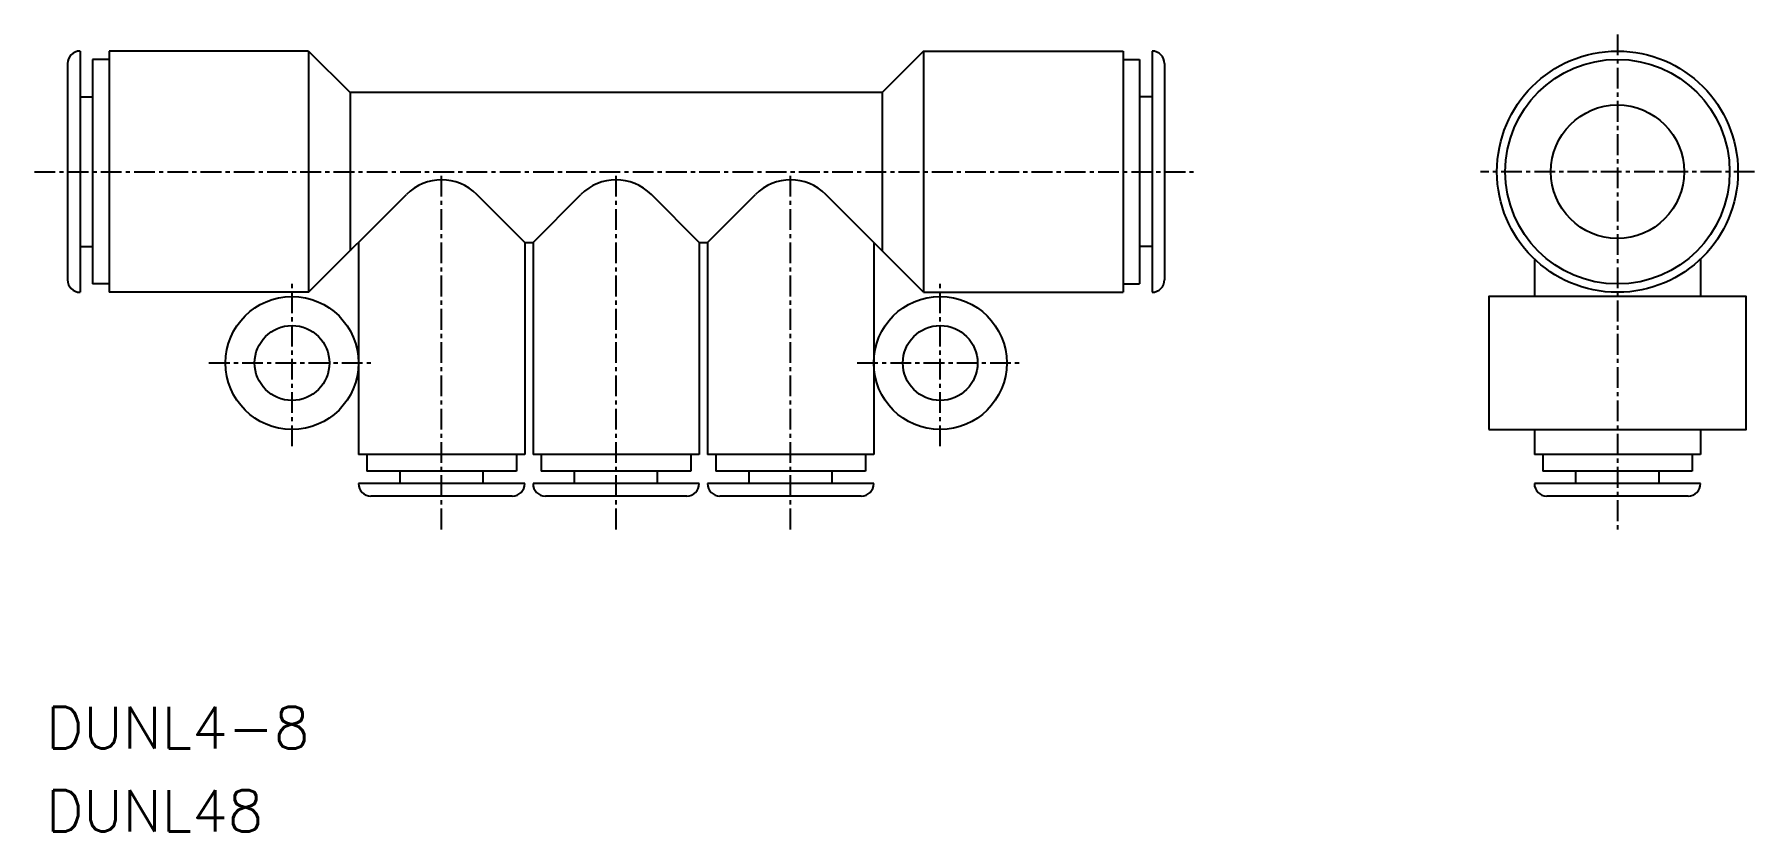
# Model space of a CAD drawing. Extents: x 84 to 188, y 70 to 118.
import ezdxf
from ezdxf.enums import TextEntityAlignment as Align

# ---------------------------------------------------------------- set-up
doc = ezdxf.new("R2010")
doc.units = 0
doc.linetypes.add('CENTER', pattern=[2, 1.25, -0.25, 0.25, -0.25])
doc.layers.get('0').update_dxf_attribs({"linetype": 'CONTINUOUS'})
doc.layers.add('CENTER', color=1, linetype='CENTER')
doc.styles.get("Standard").update_dxf_attribs({"font": 'txt.shx', "bigfont": 'extfont.shx'})

msp = doc.modelspace()

# ---------------------------------------------------------------- linework, layer by layer
at = {"color": 7, "linetype": 'CONTINUOUS'}
for p, q in [((86.75, 117.25), (86.75, 102.75)), ((86.75, 117.25), (86.75, 117.25)), ((88.5, 117.25), (88.5, 102.75)), ((100.5, 117.25), (88.5, 117.25)), ((100.5, 117.25), (103, 114.75)), ((100.5, 117.25), (100.5, 102.75)), ((137.5, 117.25), (135, 114.75)), ((137.5, 117.25), (137.5, 102.75)), ((137.5, 117.25), (149.5, 117.25)), ((149.5, 117.25), (149.5, 102.75)), ((151.25, 117.25), (151.25, 117.25)), ((151.25, 117.25), (151.25, 102.75)), ((86, 116.5), (86, 103.5)), ((87.5, 116.75), (87.5, 103.25)), ((88.5, 116.75), (87.5, 116.75)), ((149.5, 116.75), (150.5, 116.75)), ((150.5, 116.75), (150.5, 103.25)), ((152, 116.5), (152, 103.5)), ((86.75, 114.5), (87.5, 114.5)), ((103, 114.75), (103, 105.25)), ((135, 114.75), (103, 114.75)), ((135, 114.75), (135, 105.25)), ((151.25, 114.5), (150.5, 114.5)), ((100.5, 102.75), (106.38, 108.63)), ((113.5, 105.75), (110.62, 108.63)), ((114, 105.75), (116.88, 108.63)), ((124, 105.75), (121.12, 108.63)), ((124.5, 105.75), (127.38, 108.63)), ((137.5, 102.75), (131.62, 108.63)), ((103.5, 105.75), (103.5, 93)), ((113.5, 105.75), (113.5, 93)), ((113.5, 105.75), (114, 105.75)), ((114, 105.75), (114, 93)), ((124, 105.75), (124, 93)), ((124, 105.75), (124.5, 105.75)), ((124.5, 105.75), (124.5, 93)), ((134.5, 105.75), (134.5, 93)), ((86.75, 105.5), (87.5, 105.5)), ((151.25, 105.5), (150.5, 105.5)), ((174.25, 104.75), (174.25, 102.5)), ((184.25, 104.75), (184.25, 102.5)), ((86.75, 102.75), (86.75, 102.75)), ((88.5, 103.25), (87.5, 103.25)), ((100.5, 102.75), (88.5, 102.75)), ((137.5, 102.75), (149.5, 102.75)), ((149.5, 103.25), (150.5, 103.25)), ((151.25, 102.75), (151.25, 102.75)), ((174.25, 94.5), (174.25, 93)), ((184.25, 94.5), (184.25, 93)), ((113.5, 93), (103.5, 93)), ((104, 93), (104, 92)), ((113, 93), (113, 92)), ((124, 93), (114, 93)), ((114.5, 93), (114.5, 92)), ((123.5, 93), (123.5, 92)), ((134.5, 93), (124.5, 93)), ((125, 93), (125, 92)), ((134, 93), (134, 92)), ((184.25, 93), (174.25, 93)), ((174.75, 93), (174.75, 92)), ((183.75, 93), (183.75, 92)), ((103.5, 91.25), (103.5, 91.25)), ((113.5, 91.25), (103.5, 91.25)), ((113, 92), (104, 92)), ((106, 91.25), (106, 92)), ((111, 91.25), (111, 92)), ((113.5, 91.25), (113.5, 91.25)), ((124, 91.25), (114, 91.25)), ((114, 91.25), (114, 91.25)), ((123.5, 92), (114.5, 92)), ((116.5, 91.25), (116.5, 92)), ((121.5, 91.25), (121.5, 92)), ((124, 91.25), (124, 91.25)), ((124.5, 91.25), (124.5, 91.25)), ((134.5, 91.25), (124.5, 91.25)), ((134, 92), (125, 92)), ((127, 91.25), (127, 92)), ((132, 91.25), (132, 92)), ((134.5, 91.25), (134.5, 91.25)), ((174.25, 91.25), (174.25, 91.25)), ((184.25, 91.25), (174.25, 91.25)), ((183.75, 92), (174.75, 92)), ((176.75, 91.25), (176.75, 92)), ((181.75, 91.25), (181.75, 92)), ((184.25, 91.25), (184.25, 91.25)), ((112.75, 90.5), (104.25, 90.5)), ((123.25, 90.5), (114.75, 90.5)), ((133.75, 90.5), (125.25, 90.5)), ((183.5, 90.5), (175, 90.5))]:
    msp.add_line(p, q, dxfattribs=at)
at = {"color": 1, "linetype": 'CENTER'}
for p, q in [((84, 110), (154, 110)), ((108.5, 88.5), (108.5, 110)), ((119, 88.5), (119, 110)), ((129.5, 88.5), (129.5, 110)), ((99.5, 93.5), (99.5, 103.5)), ((138.5, 93.5), (138.5, 103.5)), ((94.5, 98.5), (104.5, 98.5)), ((133.5, 98.5), (143.5, 98.5))]:
    msp.add_line(p, q, dxfattribs=at)
at = {"color": 7, "linetype": 'CONTINUOUS'}
msp.add_lwpolyline([(171.5, 94.5), (187, 94.5), (187, 102.5), (171.5, 102.5)], close=True, dxfattribs=at)
for centre, radius in [((179.25, 110), 7.25), ((179.25, 110), 6.75), ((179.25, 110), 4.01), ((99.5, 98.5), 4), ((138.5, 98.5), 4), ((99.5, 98.5), 2.25), ((138.5, 98.5), 2.25)]:
    msp.add_circle(centre, radius, dxfattribs=at)
for centre, radius, start, end in [((86.75, 116.5), 0.75, 90, 180), ((151.25, 116.5), 0.75, 0, 90), ((108.5, 106.51), 3, 45, 135), ((119, 106.51), 3, 45, 135), ((129.5, 106.51), 3, 45, 135), ((86.75, 103.5), 0.75, 180, 270), ((151.25, 103.5), 0.75, 270, 0), ((104.25, 91.25), 0.75, 180, 270), ((112.75, 91.25), 0.75, 270, 0), ((114.75, 91.25), 0.75, 180, 270), ((123.25, 91.25), 0.75, 270, 0), ((125.25, 91.25), 0.75, 180, 270), ((133.75, 91.25), 0.75, 270, 0), ((175, 91.25), 0.75, 180, 270), ((183.5, 91.25), 0.75, 270, 0)]:
    msp.add_arc(centre, radius, start, end, dxfattribs=at)
at = {"layer": 'CENTER', "color": 1, "linetype": 'CENTER'}
for p, q in [((179.25, 118.25), (179.25, 88.5)), ((187.5, 110), (171, 110))]:
    msp.add_line(p, q, dxfattribs=at)

# ---------------------------------------------------------------- texts
at = {"color": 7, "linetype": 'CONTINUOUS'}
for s, p in [('DUNL4-8', (84.7, 76.58)), ('DUNL48', (84.7, 71.58))]:
    msp.add_text(s, height=2.5, dxfattribs=at).set_placement(p, align=Align.MIDDLE_LEFT)

doc.saveas('drawing.dxf')
